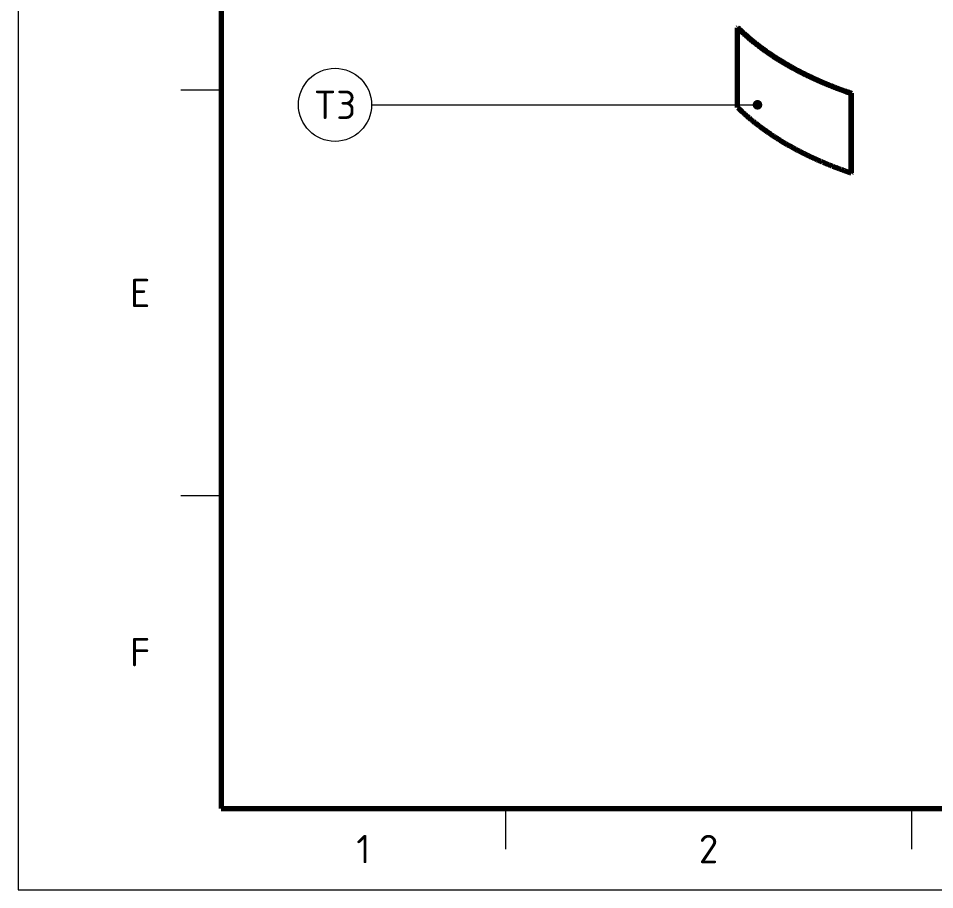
# Model space of a CAD drawing. Header units: millimetres. Extents: x 0 to 420, y 0 to 297.
# Drawn here: x 0 to 112.8, y 0 to 107.3 of the extents above; entities that cross this region are included whole.
import ezdxf
from ezdxf.enums import TextEntityAlignment as Align

# ---------------------------------------------------------------- set-up
doc = ezdxf.new("R2010")
doc.units = ezdxf.units.MM
for name, color, linetype, lineweight in [('01-VISIBLE', 7, 'CONTINUOUS', 70), ('06-TEXTO', 7, 'CONTINUOUS', 25), ('07-RECUADRO', 7, 'CONTINUOUS', 70), ('08-FINA', 5, 'CONTINUOUS', 18)]:
    doc.layers.add(name, color=color, linetype=linetype, lineweight=lineweight)
doc.styles.add('ISO3098', font='isocpeur.ttf')

msp = doc.modelspace()

# ---------------------------------------------------------------- hatches: boundary and pattern name
at = {"layer": '08-FINA'}
h = msp.add_hatch(color=7, dxfattribs=at)
h.dxf.hatch_style = 1
edge = h.paths.add_edge_path()
edge.add_arc((91.03, 96.68), 0.6, 0, 360)

# ---------------------------------------------------------------- linework, layer by layer
at = {"layer": '01-VISIBLE'}
for p, q in [((88.62, 106.19), (88.57, 106.17)), ((88.57, 96.37), (88.57, 106.17)), ((102.61, 98.11), (102.58, 98.08)), ((102.58, 88.28), (102.58, 98.08)), ((102.61, 88.31), (102.61, 98.11)), ((102.61, 88.31), (102.58, 88.28))]:
    msp.add_line(p, q, dxfattribs=at)
for points in [[(88.57, 106.17), (88.63, 106.11), (88.69, 106.06), (88.74, 106), (88.8, 105.95), (88.86, 105.89), (88.92, 105.83), (88.98, 105.78), (89.03, 105.72), (89.09, 105.67), (89.15, 105.61), (89.21, 105.56), (89.27, 105.51), (89.33, 105.45), (89.39, 105.4), (89.45, 105.34), (89.51, 105.29), (89.57, 105.24), (89.63, 105.18), (89.69, 105.13), (89.75, 105.08), (89.81, 105.03), (89.87, 104.97), (89.93, 104.92), (89.99, 104.87), (90.05, 104.82), (90.12, 104.77), (90.18, 104.71), (90.24, 104.66), (90.3, 104.61), (90.36, 104.56), (90.43, 104.51), (90.49, 104.46), (90.55, 104.41), (90.61, 104.36), (90.68, 104.31), (90.74, 104.26), (90.8, 104.21), (90.87, 104.16), (90.93, 104.11), (90.99, 104.06), (91.06, 104.01), (91.12, 103.96), (91.18, 103.91), (91.25, 103.86), (91.31, 103.82), (91.38, 103.77), (91.44, 103.72), (91.5, 103.67), (91.57, 103.62), (91.63, 103.58), (91.7, 103.53), (91.76, 103.48), (91.83, 103.44), (91.89, 103.39), (91.96, 103.34), (92.03, 103.3), (92.09, 103.25), (92.16, 103.2), (92.22, 103.16), (92.29, 103.11), (92.36, 103.07), (92.42, 103.02), (92.49, 102.97), (92.55, 102.93), (92.62, 102.88), (92.69, 102.84), (92.75, 102.79), (92.82, 102.75), (92.89, 102.71), (92.96, 102.66), (93.02, 102.62), (93.09, 102.57), (93.16, 102.53), (93.22, 102.49), (93.29, 102.44), (93.36, 102.4), (93.43, 102.36), (93.5, 102.31), (93.56, 102.27), (93.63, 102.23), (93.7, 102.19), (93.77, 102.14), (93.84, 102.1), (93.91, 102.06), (93.97, 102.02), (94.04, 101.98), (94.11, 101.93), (94.18, 101.89), (94.25, 101.85), (94.32, 101.81), (94.39, 101.77), (94.46, 101.73), (94.53, 101.69), (94.6, 101.65), (94.67, 101.61), (94.74, 101.57), (94.8, 101.53), (94.87, 101.49), (94.94, 101.45), (95.01, 101.41), (95.08, 101.37), (95.15, 101.33), (95.22, 101.29), (95.3, 101.25), (95.37, 101.21), (95.44, 101.18), (95.51, 101.14), (95.58, 101.1), (95.65, 101.06), (95.72, 101.02), (95.79, 100.98), (95.86, 100.95), (95.93, 100.91), (96, 100.87), (96.07, 100.83), (96.15, 100.8), (96.22, 100.76), (96.29, 100.72), (96.36, 100.69), (96.43, 100.65), (96.5, 100.61), (96.57, 100.58), (96.65, 100.54), (96.72, 100.51), (96.79, 100.47), (96.86, 100.43), (96.93, 100.4), (97.01, 100.36), (97.08, 100.33), (97.15, 100.29), (97.22, 100.26), (97.29, 100.22), (97.37, 100.19), (97.44, 100.15), (97.51, 100.12), (97.59, 100.08), (97.66, 100.05), (97.73, 100.02), (97.8, 99.98), (97.88, 99.95), (97.95, 99.91), (98.02, 99.88), (98.1, 99.85), (98.17, 99.81), (98.24, 99.78), (98.32, 99.75), (98.39, 99.72), (98.46, 99.68), (98.54, 99.65), (98.61, 99.62), (98.68, 99.59), (98.76, 99.55), (98.83, 99.52), (98.9, 99.49), (98.98, 99.46), (99.05, 99.43), (99.12, 99.39), (99.2, 99.36), (99.27, 99.33), (99.35, 99.3), (99.42, 99.27), (99.5, 99.24), (99.57, 99.21), (99.64, 99.18), (99.72, 99.15), (99.79, 99.12), (99.87, 99.09), (99.94, 99.06), (100.02, 99.03), (100.09, 99), (100.17, 98.97), (100.24, 98.94), (100.31, 98.91), (100.39, 98.88), (100.46, 98.85), (100.54, 98.82), (100.61, 98.79), (100.69, 98.76), (100.76, 98.73), (100.84, 98.7), (100.91, 98.68), (100.99, 98.65), (101.07, 98.62), (101.14, 98.59), (101.22, 98.56), (101.29, 98.54), (101.37, 98.51), (101.44, 98.48), (101.52, 98.45), (101.59, 98.43), (101.67, 98.4), (101.74, 98.37), (101.82, 98.34), (101.9, 98.32), (101.97, 98.29), (102.05, 98.26), (102.12, 98.24), (102.2, 98.21), (102.28, 98.19), (102.35, 98.16), (102.43, 98.13), (102.5, 98.11), (102.58, 98.08)], [(88.62, 106.19), (88.68, 106.13), (88.74, 106.08), (88.79, 106.02), (88.85, 105.96), (88.91, 105.91), (88.97, 105.85), (89.03, 105.8), (89.08, 105.74), (89.14, 105.69), (89.2, 105.63), (89.26, 105.58), (89.32, 105.52), (89.38, 105.47), (89.44, 105.42), (89.5, 105.36), (89.56, 105.31), (89.62, 105.26), (89.68, 105.2), (89.74, 105.15), (89.8, 105.1), (89.86, 105.04), (89.92, 104.99), (89.98, 104.94), (90.04, 104.89), (90.1, 104.84), (90.17, 104.78), (90.23, 104.73), (90.29, 104.68), (90.35, 104.63), (90.41, 104.58), (90.47, 104.53), (90.54, 104.48), (90.6, 104.43), (90.66, 104.38), (90.72, 104.33), (90.79, 104.28), (90.85, 104.23), (90.91, 104.18), (90.98, 104.13), (91.04, 104.08), (91.1, 104.03), (91.17, 103.98), (91.23, 103.93), (91.3, 103.89), (91.36, 103.84), (91.42, 103.79), (91.49, 103.74), (91.55, 103.69), (91.62, 103.65), (91.68, 103.6), (91.75, 103.55), (91.81, 103.5), (91.88, 103.46), (91.94, 103.41), (92.01, 103.36), (92.07, 103.32), (92.14, 103.27), (92.2, 103.22), (92.27, 103.18), (92.34, 103.13), (92.4, 103.09), (92.47, 103.04), (92.53, 103), (92.6, 102.95), (92.67, 102.91), (92.73, 102.86), (92.8, 102.82), (92.87, 102.77), (92.93, 102.73), (93, 102.68), (93.07, 102.64), (93.13, 102.6), (93.2, 102.55), (93.27, 102.51), (93.34, 102.47), (93.4, 102.42), (93.47, 102.38), (93.54, 102.34), (93.61, 102.29), (93.68, 102.25), (93.74, 102.21), (93.81, 102.17), (93.88, 102.13), (93.95, 102.08), (94.02, 102.04), (94.09, 102), (94.16, 101.96), (94.22, 101.92), (94.29, 101.88), (94.36, 101.84), (94.43, 101.79), (94.5, 101.75), (94.57, 101.71), (94.64, 101.67), (94.71, 101.63), (94.78, 101.59), (94.85, 101.55), (94.92, 101.51), (94.99, 101.47), (95.06, 101.43), (95.13, 101.39), (95.2, 101.36), (95.27, 101.32), (95.34, 101.28), (95.41, 101.24), (95.48, 101.2), (95.55, 101.16), (95.62, 101.12), (95.69, 101.09), (95.76, 101.05), (95.83, 101.01), (95.9, 100.97), (95.97, 100.93), (96.04, 100.9), (96.11, 100.86), (96.19, 100.82), (96.26, 100.79), (96.33, 100.75), (96.4, 100.71), (96.47, 100.68), (96.54, 100.64), (96.61, 100.6), (96.69, 100.57), (96.76, 100.53), (96.83, 100.5), (96.9, 100.46), (96.97, 100.42), (97.04, 100.39), (97.12, 100.35), (97.19, 100.32), (97.26, 100.28), (97.33, 100.25), (97.41, 100.21), (97.48, 100.18), (97.55, 100.15), (97.62, 100.11), (97.7, 100.08), (97.77, 100.04), (97.84, 100.01), (97.91, 99.97), (97.99, 99.94), (98.06, 99.91), (98.13, 99.87), (98.21, 99.84), (98.28, 99.81), (98.35, 99.78), (98.43, 99.74), (98.5, 99.71), (98.57, 99.68), (98.65, 99.65), (98.72, 99.61), (98.79, 99.58), (98.87, 99.55), (98.94, 99.52), (99.01, 99.49), (99.09, 99.45), (99.16, 99.42), (99.23, 99.39), (99.31, 99.36), (99.38, 99.33), (99.46, 99.3), (99.53, 99.27), (99.6, 99.24), (99.68, 99.21), (99.75, 99.17), (99.83, 99.14), (99.9, 99.11), (99.98, 99.08), (100.05, 99.05), (100.12, 99.02), (100.2, 99), (100.27, 98.97), (100.35, 98.94), (100.42, 98.91), (100.5, 98.88), (100.57, 98.85), (100.65, 98.82), (100.72, 98.79), (100.8, 98.76), (100.87, 98.73), (100.95, 98.71), (101.02, 98.68), (101.1, 98.65), (101.17, 98.62), (101.25, 98.59), (101.32, 98.57), (101.4, 98.54), (101.47, 98.51), (101.55, 98.48), (101.63, 98.46), (101.7, 98.43), (101.78, 98.4), (101.85, 98.37), (101.93, 98.35), (102, 98.32), (102.08, 98.29), (102.15, 98.27), (102.23, 98.24), (102.31, 98.22), (102.38, 98.19), (102.46, 98.16), (102.53, 98.14), (102.61, 98.11)], [(88.57, 96.37), (88.63, 96.32), (88.69, 96.26), (88.74, 96.2), (88.8, 96.15), (88.86, 96.09), (88.92, 96.04), (88.98, 95.98), (89.03, 95.93), (89.09, 95.87), (89.15, 95.82), (89.21, 95.76), (89.27, 95.71), (89.33, 95.65), (89.39, 95.6), (89.45, 95.55), (89.51, 95.49), (89.57, 95.44), (89.63, 95.39), (89.69, 95.33), (89.75, 95.28), (89.81, 95.23), (89.87, 95.18), (89.93, 95.12), (89.99, 95.07), (90.05, 95.02), (90.12, 94.97), (90.18, 94.92), (90.24, 94.86), (90.3, 94.81), (90.36, 94.76), (90.43, 94.71), (90.49, 94.66), (90.55, 94.61), (90.61, 94.56), (90.68, 94.51), (90.74, 94.46), (90.8, 94.41), (90.87, 94.36), (90.93, 94.31), (90.99, 94.26), (91.06, 94.21), (91.12, 94.16), (91.18, 94.12), (91.25, 94.07), (91.31, 94.02), (91.38, 93.97), (91.44, 93.92), (91.5, 93.87), (91.57, 93.83), (91.63, 93.78), (91.7, 93.73), (91.76, 93.68), (91.83, 93.64), (91.89, 93.59), (91.96, 93.54), (92.03, 93.5), (92.09, 93.45), (92.16, 93.4), (92.22, 93.36), (92.29, 93.31), (92.36, 93.27), (92.42, 93.22), (92.49, 93.18), (92.55, 93.13), (92.62, 93.09), (92.69, 93.04), (92.75, 93), (92.82, 92.95), (92.89, 92.91), (92.96, 92.86), (93.02, 92.82), (93.09, 92.78), (93.16, 92.73), (93.22, 92.69), (93.29, 92.65), (93.36, 92.6), (93.43, 92.56), (93.5, 92.52), (93.56, 92.47), (93.63, 92.43), (93.7, 92.39), (93.77, 92.35), (93.84, 92.3), (93.91, 92.26), (93.97, 92.22), (94.04, 92.18), (94.11, 92.14), (94.18, 92.1), (94.25, 92.05), (94.32, 92.01), (94.39, 91.97), (94.46, 91.93), (94.53, 91.89), (94.6, 91.85), (94.67, 91.81), (94.74, 91.77), (94.8, 91.73), (94.87, 91.69), (94.94, 91.65), (95.01, 91.61), (95.08, 91.57), (95.15, 91.53), (95.22, 91.49), (95.3, 91.45), (95.37, 91.42), (95.44, 91.38), (95.51, 91.34), (95.58, 91.3), (95.65, 91.26), (95.72, 91.22), (95.79, 91.19), (95.86, 91.15), (95.93, 91.11), (96, 91.07), (96.07, 91.04), (96.15, 91), (96.22, 90.96), (96.29, 90.93), (96.36, 90.89), (96.43, 90.85), (96.5, 90.82), (96.57, 90.78), (96.65, 90.74), (96.72, 90.71), (96.79, 90.67), (96.86, 90.64), (96.93, 90.6), (97.01, 90.56), (97.08, 90.53), (97.15, 90.49), (97.22, 90.46), (97.29, 90.42), (97.37, 90.39), (97.44, 90.35), (97.51, 90.32), (97.59, 90.29), (97.66, 90.25), (97.73, 90.22), (97.8, 90.18), (97.88, 90.15), (97.95, 90.12), (98.02, 90.08), (98.1, 90.05), (98.17, 90.02), (98.24, 89.98), (98.32, 89.95), (98.39, 89.92), (98.46, 89.88), (98.54, 89.85), (98.61, 89.82), (98.68, 89.79), (98.76, 89.76), (98.83, 89.72), (98.9, 89.69), (98.98, 89.66), (99.05, 89.63), (99.12, 89.6), (99.2, 89.56), (99.27, 89.53), (99.35, 89.5), (99.42, 89.47), (99.5, 89.44), (99.57, 89.41), (99.64, 89.38), (99.72, 89.35), (99.79, 89.32), (99.87, 89.29), (99.94, 89.26), (100.02, 89.23), (100.09, 89.2), (100.17, 89.17), (100.24, 89.14), (100.31, 89.11), (100.39, 89.08), (100.46, 89.05), (100.54, 89.02), (100.61, 88.99), (100.69, 88.96), (100.76, 88.94), (100.84, 88.91), (100.91, 88.88), (100.99, 88.85), (101.07, 88.82), (101.14, 88.79), (101.22, 88.77), (101.29, 88.74), (101.37, 88.71), (101.44, 88.68), (101.52, 88.66), (101.59, 88.63), (101.67, 88.6), (101.74, 88.57), (101.82, 88.55), (101.9, 88.52), (101.97, 88.49), (102.05, 88.47), (102.12, 88.44), (102.2, 88.41), (102.28, 88.39), (102.35, 88.36), (102.43, 88.34), (102.5, 88.31), (102.58, 88.28)]]:
    msp.add_lwpolyline(points, dxfattribs=at)
at = {"layer": '07-RECUADRO'}
msp.add_lwpolyline([(25, 10), (410, 10), (410, 287), (25, 287)], close=True, dxfattribs=at)
at = {"layer": '08-FINA'}
for p, q in [((25, 98.5), (20, 98.5)), ((43.5, 96.68), (91.03, 96.68)), ((25, 48.5), (20, 48.5)), ((60, 10), (60, 5)), ((110, 10), (110, 5))]:
    msp.add_line(p, q, dxfattribs=at)
msp.add_lwpolyline([(0, 0), (420, 0), (420, 297), (0, 297)], close=True, dxfattribs=at)
msp.add_circle((39, 96.68), 4.5, dxfattribs=at)

# ---------------------------------------------------------------- texts
at = {"layer": '06-TEXTO', "style": 'ISO3098'}
for s, p in [('T3', (39, 96.68)), ('E', (15, 73.5)), ('F', (15, 29.25)), ('1', (42.5, 5)), ('2', (85, 5))]:
    msp.add_text(s, height=3.5, dxfattribs=at).set_placement(p, align=Align.MIDDLE_CENTER)

doc.saveas('drawing.dxf')
